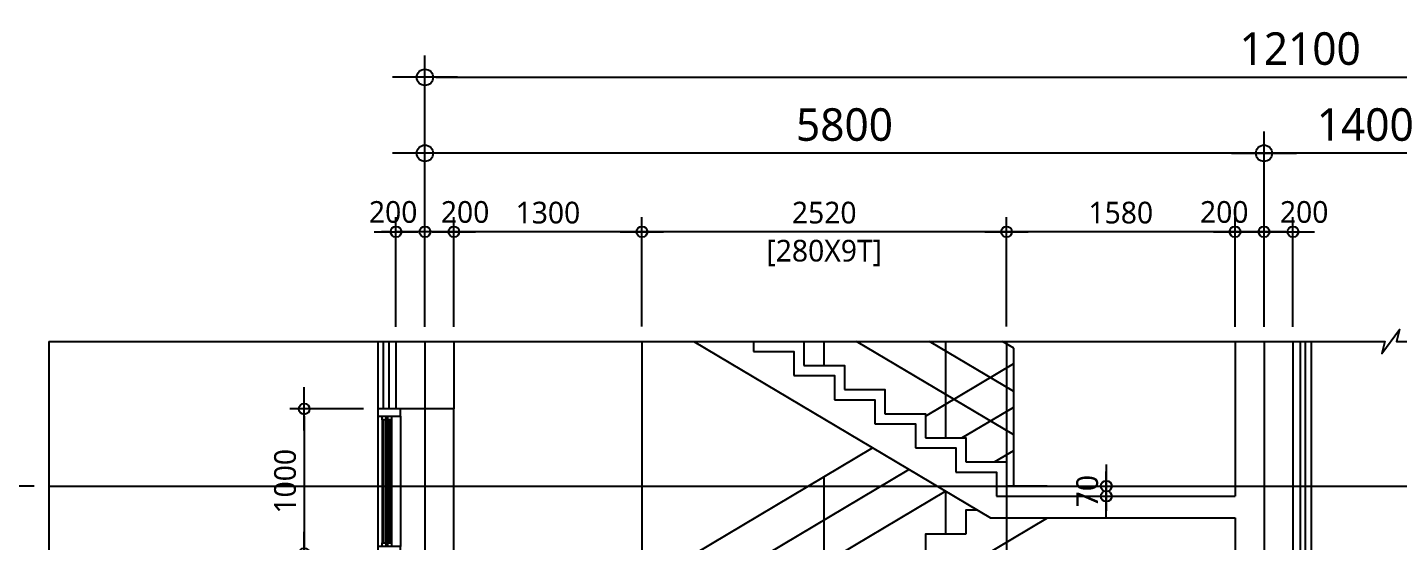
# Model space of a CAD drawing. Header units: millimetres. Extents: x 81033 to 452328, y -17390 to 42241.
# Drawn here: x 273496 to 282973, y 37347 to 40900 of the extents above; entities that cross this region are included whole.
import ezdxf
from ezdxf.xclip import XClip

# ---------------------------------------------------------------- set-up
doc = ezdxf.new("R2010")
doc.units = ezdxf.units.MM
doc.header["$LTSCALE"] = 100
doc.header["$MEASUREMENT"] = 0
doc.header["$XCLIPFRAME"] = 0
doc.header["$PDSIZE"] = -10
doc.linetypes.add('CEN', pattern=[62, 60, -1, 0, -1])
doc.layers.get('0').update_dxf_attribs({"linetype": 'CONTINUOUS'})
doc.layers.get('Defpoints').update_dxf_attribs({"color": 171, "linetype": 'CONTINUOUS'})
for name, color, linetype in [('CEN(ST)', 1, 'CEN'), ('CON', 2, 'CONTINUOUS'), ('ELE-6', 8, 'CONTINUOUS'), ('ELE4', 9, 'CONTINUOUS'), ('FIN(패널-T75 글라스울)', 6, 'CONTINUOUS'), ('FIN-1', 6, 'CONTINUOUS'), ('HAN', 9, 'CONTINUOUS'), ('HAT 253', 253, 'CONTINUOUS'), ('INS', 251, 'BATTING'), ('NDIM', 7, 'CONTINUOUS'), ('stair-hand', 252, 'CONTINUOUS'), ('SYM', 7, 'CONTINUOUS'), ('WID', 4, 'CONTINUOUS'), ('WID-G', 8, 'CONTINUOUS')]:
    doc.layers.add(name, color=color, linetype=linetype)
doc.styles.add('CGS', font='cgse', dxfattribs={"bigfont": 'cgs'})
doc.styles.add('나눔바른고딕', font='NanumBarunGothic.ttf')
doc.linetypes.add('BATTING', pattern='A,0.0001,-0.1,[134,ltypeshp.shx,S=0.1,R=0,X=-0.1,Y=0],-0.2,[134,ltypeshp.shx,S=0.1,R=180,X=0.1,Y=0],-0.1', length=0.4001)
doc.dimstyles.new('NDIM 1200', dxfattribs={"dimscale": 75, "dimtxt": 3, "dimasz": 1, "dimexe": 2, "dimexo": 2, "dimgap": 1, "dimtad": 1, "dimdec": 0, "dimdsep": 46, "dimtxsty": 'CGS', "dimblk": 'DOT0', "dimcen": 1, "dimdle": 8, "dimclrd": 256, "dimclre": 256, "dimclrt": 256, "dimadec": 0, "dimazin": 0, "dimtfac": 1, "dimtdec": 0, "dimtix": 1, "dimtmove": 2, "dimatfit": 3, "dimldrblk": 'DOT0', "dimfxl": 1, "dimtolj": 1, "dimtzin": 0, "dimlwd": -1, "dimlwe": -1, "dimarcsym": 0})

# ---------------------------------------------------------------- blocks, each defined once
blk = doc.blocks.new('A$C36CA3E80')
at = {"layer": 'CON', "ltscale": 10000}
for points in [[(-2870, 8263.3), (-3820, 8263.3)], [(-2870, 8263.3), (-2590, 8263.3), (-2590, 8096.7)], [(-3820, 8113.3), (-2911.3, 8113.3), (-111.3, 6446.7), (1580, 6446.7)], [(-2590, 8096.7), (-2310, 8096.7), (-2310, 7930)], [(-2310, 7930), (-2030, 7930), (-2030, 7763.3)], [(-2030, 7763.3), (-1750, 7763.3), (-1750, 7596.7)], [(-1750, 7596.7), (-1470, 7596.7), (-1470, 7430)], [(-1470, 7430), (-1190, 7430), (-1190, 7263.3)], [(-1190, 7263.3), (-910, 7263.3), (-910, 7096.7)], [(-910, 7096.7), (-630, 7096.7), (-630, 6930)], [(-630, 6930), (-350, 6930), (-350, 6763.3)], [(-350, 6763.3), (-70, 6763.3), (-70, 6596.7)], [(-70, 6596.7), (1580, 6596.7)], [(-2870, 4930), (-3820, 4930)], [(-2870, 4930), (-2590, 4930), (-2590, 4763.3)], [(-3820, 4780), (-2911.3, 4780), (-111.3, 3113.3), (1580, 3113.3)], [(-2590, 4763.3), (-2310, 4763.3), (-2310, 4596.7)], [(-2310, 4596.7), (-2030, 4596.7), (-2030, 4430)], [(-2030, 4430), (-1750, 4430), (-1750, 4263.3)], [(-1750, 4263.3), (-1470, 4263.3), (-1470, 4096.7)], [(-1470, 4096.7), (-1190, 4096.7), (-1190, 3930)], [(-1190, 3930), (-910, 3930), (-910, 3763.3)], [(-910, 3763.3), (-630, 3763.3), (-630, 3596.7)], [(-630, 3596.7), (-350, 3596.7), (-350, 3430)], [(-350, 3430), (-70, 3430), (-70, 3263.3)], [(-70, 3263.3), (1580, 3263.3)], [(-2870, 1596.7), (-3820, 1596.7)], [(-2870, 1596.7), (-2590, 1596.7), (-2590, 1430)], [(-3820, 1446.7), (-2911.3, 1446.7), (-111.3, -220), (1580, -220)], [(-2590, 1430), (-2310, 1430), (-2310, 1263.3)], [(-2310, 1263.3), (-2030, 1263.3), (-2030, 1096.7)], [(-2030, 1096.7), (-1750, 1096.7), (-1750, 930)], [(-1750, 930), (-1470, 930), (-1470, 763.3)], [(-1470, 763.3), (-1190, 763.3), (-1190, 596.7)], [(-1190, 596.7), (-910, 596.7), (-910, 430)], [(-910, 430), (-630, 430), (-630, 263.3)], [(-630, 263.3), (-350, 263.3), (-350, 96.7)], [(-350, 96.7), (-70, 96.7), (-70, -70)], [(-70, -70), (1580, -70)]]:
    blk.add_lwpolyline(points, dxfattribs=at)
at = {"layer": 'ELE-6', "ltscale": 10000}
for points in [[(280, 10000), (0, 10000)], [(-2426.3, 8166.7), (284.1, 9780)], [(-200.9, 9833.3), (-280, 9833.3), (-280, 9666.7)], [(-280, 9666.7), (-560, 9666.7), (-560, 9500)], [(-560, 9500), (-840, 9500), (-840, 9333.3)], [(-840, 9333.3), (-1120, 9333.3), (-1120, 9166.7)], [(-1120, 9166.7), (-1400, 9166.7), (-1400, 9000)], [(-1400, 9000), (-1680, 9000), (-1680, 8833.3)], [(-1680, 8833.3), (-1960, 8833.3), (-1960, 8666.7)], [(-1960, 8666.7), (-2240, 8666.7), (-2240, 8500)], [(-2240, 8500), (-2520, 8500), (-2520, 8333.3)], [(-2426.3, 4833.3), (284.1, 6446.7)], [(-200.9, 6500), (-280, 6500), (-280, 6333.3)], [(-280, 6333.3), (-560, 6333.3), (-560, 6166.7)], [(-560, 6166.7), (-840, 6166.7), (-840, 6000)], [(-840, 6000), (-1120, 6000), (-1120, 5833.3)], [(-1120, 5833.3), (-1400, 5833.3), (-1400, 5666.7)], [(-1400, 5666.7), (-1680, 5666.7), (-1680, 5500)], [(-1680, 5500), (-1960, 5500), (-1960, 5333.3)], [(-1960, 5333.3), (-2240, 5333.3), (-2240, 5166.7)], [(-2240, 5166.7), (-2520, 5166.7), (-2520, 5000)], [(-200.9, 3166.7), (-280, 3166.7), (-280, 3000)], [(-2426.3, 1500), (284.1, 3113.3)], [(-280, 3000), (-560, 3000), (-560, 2833.3)], [(-560, 2833.3), (-840, 2833.3), (-840, 2666.7)], [(-840, 2666.7), (-1120, 2666.7), (-1120, 2500)], [(-1120, 2500), (-1400, 2500), (-1400, 2333.3)], [(-1400, 2333.3), (-1680, 2333.3), (-1680, 2166.7)], [(-1680, 2166.7), (-1960, 2166.7), (-1960, 2000)], [(-1960, 2000), (-2240, 2000), (-2240, 1833.3)], [(-2240, 1833.3), (-2520, 1833.3), (-2520, 1666.7)]]:
    blk.add_lwpolyline(points, dxfattribs=at)
at = {"layer": 'FIN-1', "ltscale": 10000}
for points in [[(-2800, 8333.3), (-3820, 8333.3)], [(-2800, 8333.3), (-2520, 8333.3), (-2520, 8166.7)], [(-2520, 8166.7), (-2240, 8166.7), (-2240, 8000)], [(-2240, 8000), (-1960, 8000), (-1960, 7833.3)], [(-1960, 7833.3), (-1680, 7833.3), (-1680, 7666.7)], [(-1680, 7666.7), (-1400, 7666.7), (-1400, 7500)], [(-1400, 7500), (-1120, 7500), (-1120, 7333.3)], [(-1120, 7333.3), (-840, 7333.3), (-840, 7166.7)], [(-840, 7166.7), (-560, 7166.7), (-560, 7000)], [(-560, 7000), (-280, 7000), (-280, 6833.3)], [(-280, 6833.3), (0, 6833.3), (0, 6666.7)], [(0, 6666.7), (1580, 6666.7)], [(-2800, 5000), (-3820, 5000)], [(-2800, 5000), (-2520, 5000), (-2520, 4833.3)], [(-2520, 4833.3), (-2240, 4833.3), (-2240, 4666.7)], [(-2240, 4666.7), (-1960, 4666.7), (-1960, 4500)], [(-1960, 4500), (-1680, 4500), (-1680, 4333.3)], [(-1680, 4333.3), (-1400, 4333.3), (-1400, 4166.7)], [(-1400, 4166.7), (-1120, 4166.7), (-1120, 4000)], [(-1120, 4000), (-840, 4000), (-840, 3833.3)], [(-840, 3833.3), (-560, 3833.3), (-560, 3666.7)], [(-560, 3666.7), (-280, 3666.7), (-280, 3500)], [(-280, 3500), (0, 3500), (0, 3333.3)], [(0, 3333.3), (1580, 3333.3)], [(-2800, 1666.7), (-3820, 1666.7)], [(-2800, 1666.7), (-2520, 1666.7), (-2520, 1500)], [(-2520, 1500), (-2240, 1500), (-2240, 1333.3)], [(-2240, 1333.3), (-1960, 1333.3), (-1960, 1166.7)], [(-1960, 1166.7), (-1680, 1166.7), (-1680, 1000)], [(-1680, 1000), (-1400, 1000), (-1400, 833.3)], [(-1400, 833.3), (-1120, 833.3), (-1120, 666.7)], [(-1120, 666.7), (-840, 666.7), (-840, 500)], [(-840, 500), (-560, 500), (-560, 333.3)], [(-560, 333.3), (-280, 333.3), (-280, 166.7)], [(-280, 166.7), (0, 166.7), (0, 0)], [(0, 0), (1580, 0)]]:
    blk.add_lwpolyline(points, dxfattribs=at)
at = {"layer": 'HAN', "ltscale": 10000}
for p, q in [((-560, 10483.3), (50, 10846.4)), ((50, 10000), (50, 10846.4)), ((-420, 10333.3), (-420, 10566.7)), ((-308, 10333.3), (50, 10546.4)), ((-2570, 9286.9), (-926.4, 10265.2)), ((-84, 10166.7), (50, 10246.4)), ((-2570, 8986.9), (-674.4, 10115.2)), ((-1260, 9166.7), (-1260, 10066.7)), ((-2570, 8686.9), (-422.4, 9965.2)), ((-420, 9666.7), (-420, 9963.8)), ((-2100, 8666.7), (-2100, 9566.7)), ((-2570, 8333.3), (-2570, 9286.9)), ((50, 7620.2), (-2570, 9179.8)), ((50, 7320.2), (-2570, 8879.8)), ((-2100, 8000), (-2100, 8900)), ((50, 7020.2), (-2570, 8579.8)), ((-1260, 7500), (-1260, 8400)), ((-420, 7000), (-420, 7900)), ((50, 6666.7), (50, 7620.2)), ((-560, 7150), (50, 7513.1)), ((-308, 7000), (50, 7213.1)), ((-2570, 5953.6), (-926.4, 6931.9)), ((-84, 6833.3), (50, 6913.1)), ((-2570, 5653.6), (-674.4, 6781.9)), ((-1260, 5834.4), (-1260, 6734.4)), ((-2570, 5353.6), (-422.4, 6631.9)), ((-420, 6333.3), (-420, 6630.4)), ((-2100, 5334.4), (-2100, 6234.4)), ((-2570, 5000), (-2570, 5953.6)), ((50, 4286.9), (-2570, 5846.4)), ((50, 3986.9), (-2570, 5546.4)), ((-2100, 4666.7), (-2100, 5566.7)), ((50, 3686.9), (-2570, 5246.4)), ((-1260, 4166.7), (-1260, 5066.7)), ((-420, 3666.7), (-420, 4566.7)), ((50, 3333.3), (50, 4286.9)), ((-560, 3816.7), (50, 4179.8)), ((-308, 3666.7), (50, 3879.8)), ((-2570, 2620.2), (-926.4, 3598.6)), ((-84, 3500), (50, 3579.8)), ((-2570, 2320.2), (-674.4, 3448.6)), ((-1260, 2500), (-1260, 3400)), ((-2570, 2020.2), (-422.4, 3298.6)), ((-420, 3000), (-420, 3297.1)), ((-2100, 2000), (-2100, 2900)), ((-2570, 1666.7), (-2570, 2620.2)), ((-2570, 1666.7), (-2570, 2620.2)), ((50, 953.6), (-2570, 2513.1)), ((50, 653.6), (-2570, 2213.1)), ((-2100, 1333.3), (-2100, 2233.3)), ((50, 353.6), (-2570, 1913.1)), ((-1260, 833.3), (-1260, 1733.3)), ((-420, 333.3), (-420, 1233.3)), ((50, 0), (50, 953.6))]:
    blk.add_line(p, q, dxfattribs=at)
blk = doc.blocks.new('DOT0')
blk.add_line((-3, 0), (3, 0))
at = {"color": 6}
blk.add_circle((0, 0), 0.75, dxfattribs=at)
blk = doc.blocks.new('*D693')
at = {"layer": 'Defpoints', "color": 0, "ltscale": 0.4, "transparency": 16777216}
for p in [(276243.4, 40030.6), (276243.4, 38730.6), (282043.4, 38730.6)]:
    blk.add_point(p, dxfattribs=at)
at = {"layer": 'NDIM', "ltscale": 0.4, "transparency": 16777216}
for p, q in [((276243.4, 38880.6), (276243.4, 40180.6)), ((282043.4, 38880.6), (282043.4, 40180.6)), ((281968.4, 40030.6), (276318.4, 40030.6))]:
    blk.add_line(p, q, dxfattribs=at)
at = {"layer": 'NDIM', "ltscale": 0.4, "transparency": 16777216, "xscale": 75, "yscale": 75, "zscale": 75, "rotation": 180}
blk.add_blockref('DOT0', (276243.4, 40030.6), dxfattribs=at)
at = {"layer": 'NDIM', "ltscale": 0.4, "transparency": 16777216, "xscale": 75, "yscale": 75, "zscale": 75}
blk.add_blockref('DOT0', (282043.4, 40030.6), dxfattribs=at)
at = {"layer": 'NDIM', "ltscale": 0.4, "transparency": 16777216, "insert": (279143.4, 40227.7), "char_height": 225, "attachment_point": 5, "style": '나눔바른고딕'}
blk.add_mtext('\\A1;5800', dxfattribs=at)
blk = doc.blocks.new('*D694')
at = {"layer": 'Defpoints', "color": 0, "ltscale": 0.4, "transparency": 16777216}
for p in [(282043.4, 40030.6), (282043.4, 38730.6), (283443.4, 38730.6)]:
    blk.add_point(p, dxfattribs=at)
at = {"layer": 'NDIM', "ltscale": 0.4, "transparency": 16777216}
for p, q in [((282043.4, 38880.6), (282043.4, 40180.6)), ((283443.4, 38880.6), (283443.4, 40180.6)), ((283368.4, 40030.6), (282118.4, 40030.6))]:
    blk.add_line(p, q, dxfattribs=at)
at = {"layer": 'NDIM', "ltscale": 0.4, "transparency": 16777216, "xscale": 75, "yscale": 75, "zscale": 75, "rotation": 180}
blk.add_blockref('DOT0', (282043.4, 40030.6), dxfattribs=at)
at = {"layer": 'NDIM', "ltscale": 0.4, "transparency": 16777216, "xscale": 75, "yscale": 75, "zscale": 75}
blk.add_blockref('DOT0', (283443.4, 40030.6), dxfattribs=at)
at = {"layer": 'NDIM', "ltscale": 0.4, "transparency": 16777216, "insert": (282743.4, 40227.7), "char_height": 225, "attachment_point": 5, "style": '나눔바른고딕'}
blk.add_mtext('\\A1;1400', dxfattribs=at)
blk = doc.blocks.new('*D748')
at = {"layer": 'Defpoints', "color": 0, "ltscale": 0.4, "transparency": 16777216}
for p in [(273643.4, 37730.6), (272493.4, 36063.9), (273643.4, 36063.9)]:
    blk.add_point(p, dxfattribs=at)
at = {"layer": 'NDIM', "ltscale": 0.4, "transparency": 16777216}
for p, q in [((273543.4, 37730.6), (272393.4, 37730.6)), ((272493.4, 37680.6), (272493.4, 36113.9)), ((273543.4, 36063.9), (272393.4, 36063.9))]:
    blk.add_line(p, q, dxfattribs=at)
at = {"layer": 'NDIM', "ltscale": 0.4, "transparency": 16777216, "xscale": 50, "yscale": 50, "zscale": 50}
for p, rotation in [((272493.4, 37730.6), 90), ((272493.4, 36063.9), 270)]:
    blk.add_blockref('DOT0', p, dxfattribs=dict(at, rotation=rotation))
at = {"layer": 'NDIM', "ltscale": 0.4, "transparency": 16777216, "char_height": 150, "attachment_point": 5, "rotation": 90, "style": '나눔바른고딕'}
for s, insert in [('\\A1;[166.67X10R]', (272640.5, 36897.2)), ('\\A1;1667', (272362.2, 36897.2))]:
    blk.add_mtext(s, dxfattribs=dict(at, insert=insert))
blk = doc.blocks.new('*D749')
at = {"layer": 'Defpoints', "color": 0, "ltscale": 0.4, "transparency": 16777216}
for p in [(273643.4, 37730.6), (271684.8, 27730.6), (273643.4, 27730.6)]:
    blk.add_point(p, dxfattribs=at)
at = {"layer": 'NDIM', "ltscale": 0.4, "transparency": 16777216}
for p, q in [((273493.4, 37730.6), (271534.8, 37730.6)), ((271684.8, 37655.6), (271684.8, 27805.6)), ((273493.4, 27730.6), (271534.8, 27730.6))]:
    blk.add_line(p, q, dxfattribs=at)
at = {"layer": 'NDIM', "ltscale": 0.4, "transparency": 16777216, "xscale": 75, "yscale": 75, "zscale": 75}
for p, rotation in [((271684.8, 37730.6), 90), ((271684.8, 27730.6), 270)]:
    blk.add_blockref('DOT0', p, dxfattribs=dict(at, rotation=rotation))
at = {"layer": 'NDIM', "ltscale": 0.4, "transparency": 16777216, "insert": (271487.6, 32730.6), "char_height": 225, "attachment_point": 5, "rotation": 90, "style": '나눔바른고딕'}
blk.add_mtext('\\A1;10000', dxfattribs=at)
blk = doc.blocks.new('*D765')
at = {"layer": 'Defpoints', "color": 0, "ltscale": 0.4, "transparency": 16777216}
for p in [(275918.4, 37263.9), (275408.7, 36063.9), (275918.4, 36063.9)]:
    blk.add_point(p, dxfattribs=at)
at = {"layer": 'NDIM', "ltscale": 0.4, "transparency": 16777216}
for p, q in [((275818.4, 37263.9), (275308.7, 37263.9)), ((275408.7, 37213.9), (275408.7, 36113.9)), ((275818.4, 36063.9), (275308.7, 36063.9))]:
    blk.add_line(p, q, dxfattribs=at)
at = {"layer": 'NDIM', "ltscale": 0.4, "transparency": 16777216, "xscale": 50, "yscale": 50, "zscale": 50}
for p, rotation in [((275408.7, 37263.9), 90), ((275408.7, 36063.9), 270)]:
    blk.add_blockref('DOT0', p, dxfattribs=dict(at, rotation=rotation))
at = {"layer": 'NDIM', "ltscale": 0.4, "transparency": 16777216, "insert": (275277.2, 36663.9), "char_height": 150, "attachment_point": 5, "rotation": 90, "style": '나눔바른고딕'}
blk.add_mtext('\\A1;1200', dxfattribs=at)
blk = doc.blocks.new('*D766')
at = {"layer": 'Defpoints', "color": 0, "ltscale": 0.4, "transparency": 16777216}
for p in [(275918.4, 38263.9), (275408.7, 37263.9), (275918.4, 37263.9)]:
    blk.add_point(p, dxfattribs=at)
at = {"layer": 'NDIM', "ltscale": 0.4, "transparency": 16777216}
for p, q in [((275818.4, 38263.9), (275308.7, 38263.9)), ((275408.7, 38213.9), (275408.7, 37313.9)), ((275818.4, 37263.9), (275308.7, 37263.9))]:
    blk.add_line(p, q, dxfattribs=at)
at = {"layer": 'NDIM', "ltscale": 0.4, "transparency": 16777216, "xscale": 50, "yscale": 50, "zscale": 50}
for p, rotation in [((275408.7, 38263.9), 90), ((275408.7, 37263.9), 270)]:
    blk.add_blockref('DOT0', p, dxfattribs=dict(at, rotation=rotation))
at = {"layer": 'NDIM', "ltscale": 0.4, "transparency": 16777216, "insert": (275277.2, 37763.9), "char_height": 150, "attachment_point": 5, "rotation": 90, "style": '나눔바른고딕'}
blk.add_mtext('\\A1;1000', dxfattribs=at)
blk = doc.blocks.new('A$C51472A43')
at = {"layer": 'ELE4', "ltscale": 1000}
for p, q in [((69, 925), (69, 75)), ((74, 925), (74, 75)), ((88, 925), (88, 75)), ((93, 925), (93, 75))]:
    blk.add_line(p, q, dxfattribs=at)
for points in [[(69, 950), (93, 950), (93, 925), (69, 925)], [(69, 75), (93, 75), (93, 50), (69, 50)]]:
    blk.add_lwpolyline(points, close=True, dxfattribs=at)
at = {"layer": 'HAT 253', "ltscale": 10000}
for p, q in [((0, 950), (0, 50)), ((155, 950), (155, 50))]:
    blk.add_line(p, q, dxfattribs=at)
at = {"layer": 'WID', "ltscale": 1000}
for p, q in [((30, 925), (30, 75)), ((54, 925), (54, 75))]:
    blk.add_line(p, q, dxfattribs=at)
for points in [[(0, 950), (155, 950), (155, 1000), (0, 1000)], [(30, 950), (54, 950), (54, 925), (30, 925)], [(0, 0), (155, 0), (155, 50), (0, 50)], [(30, 75), (54, 75), (54, 50), (30, 50)]]:
    blk.add_lwpolyline(points, close=True, dxfattribs=at)
at = {"layer": 'WID-G', "ltscale": 1000}
for p, q in [((35, 925), (35, 75)), ((49, 925), (49, 75))]:
    blk.add_line(p, q, dxfattribs=at)
blk = doc.blocks.new('*D794')
at = {"layer": 'Defpoints', "color": 0, "ltscale": 0.4, "transparency": 16777216}
for p in [(288343.4, 40555.6), (276243.4, 38730.6), (288343.4, 38730.6)]:
    blk.add_point(p, dxfattribs=at)
at = {"layer": 'NDIM', "ltscale": 0.4, "transparency": 16777216}
for p, q in [((276243.4, 38880.6), (276243.4, 40705.6)), ((288343.4, 38880.6), (288343.4, 40705.6)), ((276318.4, 40555.6), (288268.4, 40555.6))]:
    blk.add_line(p, q, dxfattribs=at)
at = {"layer": 'NDIM', "ltscale": 0.4, "transparency": 16777216, "xscale": 75, "yscale": 75, "zscale": 75, "rotation": 180}
blk.add_blockref('DOT0', (276243.4, 40555.6), dxfattribs=at)
at = {"layer": 'NDIM', "ltscale": 0.4, "transparency": 16777216, "xscale": 75, "yscale": 75, "zscale": 75}
blk.add_blockref('DOT0', (288343.4, 40555.6), dxfattribs=at)
at = {"layer": 'NDIM', "ltscale": 0.4, "transparency": 16777216, "insert": (282293.4, 40752.7), "char_height": 225, "attachment_point": 5, "style": '나눔바른고딕'}
blk.add_mtext('\\A1;12100', dxfattribs=at)
blk = doc.blocks.new('*D795')
at = {"layer": 'Defpoints', "color": 0, "ltscale": 0.4, "transparency": 16777216}
for p in [(276443.4, 39488.1), (276443.4, 38730.6), (277743.4, 38733.4)]:
    blk.add_point(p, dxfattribs=at)
at = {"layer": 'NDIM', "ltscale": 0.4, "transparency": 16777216}
for p, q in [((276443.4, 38830.6), (276443.4, 39588.1)), ((277743.4, 38833.4), (277743.4, 39588.1)), ((277693.4, 39488.1), (276493.4, 39488.1))]:
    blk.add_line(p, q, dxfattribs=at)
at = {"layer": 'NDIM', "ltscale": 0.4, "transparency": 16777216, "xscale": 50, "yscale": 50, "zscale": 50, "rotation": 180}
blk.add_blockref('DOT0', (276443.4, 39488.1), dxfattribs=at)
at = {"layer": 'NDIM', "ltscale": 0.4, "transparency": 16777216, "xscale": 50, "yscale": 50, "zscale": 50}
blk.add_blockref('DOT0', (277743.4, 39488.1), dxfattribs=at)
at = {"layer": 'NDIM', "ltscale": 0.4, "transparency": 16777216, "insert": (277093.4, 39619.7), "char_height": 150, "attachment_point": 5, "style": '나눔바른고딕'}
blk.add_mtext('\\A1;1300', dxfattribs=at)
blk = doc.blocks.new('*D796')
at = {"layer": 'Defpoints', "color": 0, "ltscale": 0.4, "transparency": 16777216}
for p in [(280263.4, 39488.1), (280263.4, 38733.4), (281843.4, 38733.4)]:
    blk.add_point(p, dxfattribs=at)
at = {"layer": 'NDIM', "ltscale": 0.4, "transparency": 16777216}
for p, q in [((280263.4, 38833.4), (280263.4, 39588.1)), ((281843.4, 38833.4), (281843.4, 39588.1)), ((281793.4, 39488.1), (280313.4, 39488.1))]:
    blk.add_line(p, q, dxfattribs=at)
at = {"layer": 'NDIM', "ltscale": 0.4, "transparency": 16777216, "xscale": 50, "yscale": 50, "zscale": 50, "rotation": 180}
blk.add_blockref('DOT0', (280263.4, 39488.1), dxfattribs=at)
at = {"layer": 'NDIM', "ltscale": 0.4, "transparency": 16777216, "xscale": 50, "yscale": 50, "zscale": 50}
blk.add_blockref('DOT0', (281843.4, 39488.1), dxfattribs=at)
at = {"layer": 'NDIM', "ltscale": 0.4, "transparency": 16777216, "insert": (281053.4, 39619.6), "char_height": 150, "attachment_point": 5, "style": '나눔바른고딕'}
blk.add_mtext('\\A1;1580', dxfattribs=at)
blk = doc.blocks.new('*D797')
at = {"layer": 'Defpoints', "color": 0, "ltscale": 0.4, "transparency": 16777216}
for p in [(277743.4, 39488.1), (277743.4, 38733.4), (280263.4, 38733.4)]:
    blk.add_point(p, dxfattribs=at)
at = {"layer": 'NDIM', "ltscale": 0.4, "transparency": 16777216}
for p, q in [((277743.4, 38833.4), (277743.4, 39588.1)), ((280263.4, 38833.4), (280263.4, 39588.1)), ((280213.4, 39488.1), (277793.4, 39488.1))]:
    blk.add_line(p, q, dxfattribs=at)
at = {"layer": 'NDIM', "ltscale": 0.4, "transparency": 16777216, "xscale": 50, "yscale": 50, "zscale": 50, "rotation": 180}
blk.add_blockref('DOT0', (277743.4, 39488.1), dxfattribs=at)
at = {"layer": 'NDIM', "ltscale": 0.4, "transparency": 16777216, "xscale": 50, "yscale": 50, "zscale": 50}
blk.add_blockref('DOT0', (280263.4, 39488.1), dxfattribs=at)
at = {"layer": 'NDIM', "ltscale": 0.4, "transparency": 16777216, "char_height": 150, "attachment_point": 5, "style": '나눔바른고딕'}
for s, insert in [('\\A1;2520', (279003.4, 39619.6)), ('\\A1;[280X9T]', (279003.4, 39341))]:
    blk.add_mtext(s, dxfattribs=dict(at, insert=insert))
blk = doc.blocks.new('*D798')
at = {"layer": 'Defpoints', "color": 0, "ltscale": 0.4, "transparency": 16777216}
for p in [(281843.4, 39488.1), (281843.4, 38730.6), (282043.4, 38730.6)]:
    blk.add_point(p, dxfattribs=at)
at = {"layer": 'NDIM', "ltscale": 0.4, "transparency": 16777216}
for p, q in [((281843.4, 38830.6), (281843.4, 39588.1)), ((282043.4, 38830.6), (282043.4, 39588.1)), ((281993.4, 39488.1), (281893.4, 39488.1))]:
    blk.add_line(p, q, dxfattribs=at)
at = {"layer": 'NDIM', "ltscale": 0.4, "transparency": 16777216, "xscale": 50, "yscale": 50, "zscale": 50, "rotation": 180}
blk.add_blockref('DOT0', (281843.4, 39488.1), dxfattribs=at)
at = {"layer": 'NDIM', "ltscale": 0.4, "transparency": 16777216, "xscale": 50, "yscale": 50, "zscale": 50}
blk.add_blockref('DOT0', (282043.4, 39488.1), dxfattribs=at)
at = {"layer": 'NDIM', "ltscale": 0.4, "transparency": 16777216, "insert": (281768.4, 39624.1), "char_height": 150, "attachment_point": 5, "style": '나눔바른고딕'}
blk.add_mtext('\\A1;200', dxfattribs=at)
blk = doc.blocks.new('*D799')
at = {"layer": 'Defpoints', "color": 0, "ltscale": 0.4, "transparency": 16777216}
for p in [(282243.4, 39488.1), (282043.4, 38730.6), (282243.4, 38730.6)]:
    blk.add_point(p, dxfattribs=at)
at = {"layer": 'NDIM', "ltscale": 0.4, "transparency": 16777216}
for p, q in [((282043.4, 38830.6), (282043.4, 39588.1)), ((282243.4, 38830.6), (282243.4, 39588.1)), ((282093.4, 39488.1), (282193.4, 39488.1))]:
    blk.add_line(p, q, dxfattribs=at)
at = {"layer": 'NDIM', "ltscale": 0.4, "transparency": 16777216, "xscale": 50, "yscale": 50, "zscale": 50, "rotation": 180}
blk.add_blockref('DOT0', (282043.4, 39488.1), dxfattribs=at)
at = {"layer": 'NDIM', "ltscale": 0.4, "transparency": 16777216, "xscale": 50, "yscale": 50, "zscale": 50}
blk.add_blockref('DOT0', (282243.4, 39488.1), dxfattribs=at)
at = {"layer": 'NDIM', "ltscale": 0.4, "transparency": 16777216, "insert": (282320.9, 39624.1), "char_height": 150, "attachment_point": 5, "style": '나눔바른고딕'}
blk.add_mtext('\\A1;200', dxfattribs=at)
blk = doc.blocks.new('*D800')
at = {"layer": 'Defpoints', "color": 0, "ltscale": 0.4, "transparency": 16777216}
for p in [(276043.4, 39488.1), (276043.4, 38730.6), (276243.4, 38730.6)]:
    blk.add_point(p, dxfattribs=at)
at = {"layer": 'NDIM', "ltscale": 0.4, "transparency": 16777216}
for p, q in [((276043.4, 38830.6), (276043.4, 39588.1)), ((276243.4, 38830.6), (276243.4, 39588.1)), ((275993.4, 39488.1), (275943.4, 39488.1)), ((276243.4, 39488.1), (276043.4, 39488.1)), ((276293.4, 39488.1), (276343.4, 39488.1))]:
    blk.add_line(p, q, dxfattribs=at)
at = {"layer": 'NDIM', "ltscale": 0.4, "transparency": 16777216, "xscale": 50, "yscale": 50, "zscale": 50}
blk.add_blockref('DOT0', (276043.4, 39488.1), dxfattribs=at)
at = {"layer": 'NDIM', "ltscale": 0.4, "transparency": 16777216, "xscale": 50, "yscale": 50, "zscale": 50, "rotation": 180}
blk.add_blockref('DOT0', (276243.4, 39488.1), dxfattribs=at)
at = {"layer": 'NDIM', "ltscale": 0.4, "transparency": 16777216, "insert": (276023.7, 39624.1), "char_height": 150, "attachment_point": 5, "style": '나눔바른고딕'}
blk.add_mtext('\\A1;200', dxfattribs=at)
blk = doc.blocks.new('*D801')
at = {"layer": 'Defpoints', "color": 0, "ltscale": 0.4, "transparency": 16777216}
for p in [(276443.4, 39488.1), (276243.4, 38730.6), (276443.4, 38730.6)]:
    blk.add_point(p, dxfattribs=at)
at = {"layer": 'NDIM', "ltscale": 0.4, "transparency": 16777216}
for p, q in [((276243.4, 38830.6), (276243.4, 39588.1)), ((276443.4, 38830.6), (276443.4, 39588.1)), ((276293.4, 39488.1), (276393.4, 39488.1))]:
    blk.add_line(p, q, dxfattribs=at)
at = {"layer": 'NDIM', "ltscale": 0.4, "transparency": 16777216, "xscale": 50, "yscale": 50, "zscale": 50, "rotation": 180}
blk.add_blockref('DOT0', (276243.4, 39488.1), dxfattribs=at)
at = {"layer": 'NDIM', "ltscale": 0.4, "transparency": 16777216, "xscale": 50, "yscale": 50, "zscale": 50}
blk.add_blockref('DOT0', (276443.4, 39488.1), dxfattribs=at)
at = {"layer": 'NDIM', "ltscale": 0.4, "transparency": 16777216, "insert": (276520.9, 39624.1), "char_height": 150, "attachment_point": 5, "style": '나눔바른고딕'}
blk.add_mtext('\\A1;200', dxfattribs=at)
blk = doc.blocks.new('*D1208')
at = {"layer": 'Defpoints', "color": 0, "ltscale": 0.4, "transparency": 16777216}
for p in [(280528.4, 37730.6), (280528.4, 37660.6), (280953.4, 37660.6)]:
    blk.add_point(p, dxfattribs=at)
at = {"layer": 'NDIM', "ltscale": 0.4, "transparency": 16777216}
for p, q in [((280953.4, 37780.6), (280953.4, 37830.6)), ((280628.4, 37730.6), (281053.4, 37730.6)), ((280953.4, 37730.6), (280953.4, 37660.6)), ((280628.4, 37660.6), (281053.4, 37660.6)), ((280953.4, 37610.6), (280953.4, 37560.6))]:
    blk.add_line(p, q, dxfattribs=at)
at = {"layer": 'NDIM', "ltscale": 0.4, "transparency": 16777216, "xscale": 50, "yscale": 50, "zscale": 50}
for p, rotation in [((280953.4, 37730.6), 270), ((280953.4, 37660.6), 90)]:
    blk.add_blockref('DOT0', p, dxfattribs=dict(at, rotation=rotation))
at = {"layer": 'NDIM', "ltscale": 0.4, "transparency": 16777216, "insert": (280821.9, 37695.6), "char_height": 150, "attachment_point": 5, "rotation": 90, "style": '나눔바른고딕'}
blk.add_mtext('\\A1;70', dxfattribs=at)

msp = doc.modelspace()

# ---------------------------------------------------------------- linework, layer by layer
at = {"layer": 'CEN(ST)', "ltscale": 10000}
for p, q in [((276243.4, 38730.6), (276243.4, 5621.2)), ((277743.4, 38730.6), (277743.4, 5621.2)), ((280263.4, 38730.6), (280263.4, 15730.6)), ((282043.4, 38730.6), (282043.4, 5621.2)), ((273643.4, 37730.6), (290893.4, 37730.6))]:
    msp.add_line(p, q, dxfattribs=at)
at = {"layer": 'CON', "ltscale": 10000}
for p, q in [((276043.4, 38730.6), (276043.4, 38263.9)), ((276443.4, 38730.6), (276443.4, 38263.9)), ((281843.4, 38730.6), (281843.4, 37660.6)), ((282243.4, 38730.6), (282243.4, 21530.6)), ((276443.4, 38263.9), (276043.4, 38263.9)), ((281843.4, 37510.6), (281843.4, 34327.2))]:
    msp.add_line(p, q, dxfattribs=at)
at = {"layer": 'Defpoints', "ltscale": 1000}
msp.add_lwpolyline([(273643.4, 38730.6), (273643.4, 1403.6), (290893.4, 1403.6), (290893.4, 38730.6)], dxfattribs=at)
at = {"layer": 'FIN(패널-T75 글라스울)', "ltscale": 10000}
for p, q in [((275918.4, 38730.6), (275918.4, 38263.9)), ((275993.4, 38730.6), (275993.4, 38263.9)), ((282293.4, 38730.6), (282293.4, 21630.6)), ((282368.4, 38730.6), (282368.4, 21630.6)), ((275993.4, 38263.9), (275918.4, 38263.9))]:
    msp.add_line(p, q, dxfattribs=at)
at = {"layer": 'INS', "ltscale": 0.9}
for p, q in [((275955.9, 38263.9), (275955.9, 38730.6)), ((282330.9, 21630.6), (282330.9, 38730.6))]:
    msp.add_line(p, q, dxfattribs=at)
at = {"layer": 'stair-hand', "ltscale": 10000}
msp.add_line((276443.4, 37263.9), (276443.4, 38263.9), dxfattribs=at)
at = {"layer": 'SYM', "ltscale": 10000}
msp.add_lwpolyline([(273643.4, 38730.6), (282878, 38730.6), (282857.7, 38648.1), (282979.2, 38813.1), (282959, 38730.6), (290893.4, 38730.6)], dxfattribs=at)

# ---------------------------------------------------------------- block references
at = {"ltscale": 10000}
ref = msp.add_blockref('A$C36CA3E80', (280263.4, 37730.6), dxfattribs=at)
XClip(ref).set_block_clipping_path([(-4020, -1666.6666666667), (1779.9999999999, 1000)])
for name, p in [('A$C36CA3E80', (280263.4, 27730.6)), ('A$C51472A43', (275918.4, 37263.9))]:
    msp.add_blockref(name, p, dxfattribs=at)

# ---------------------------------------------------------------- dimensions: what is measured, and where the dimension line sits
at = {"layer": 'NDIM', "ltscale": 0.4}
for base, p1, p2, angle, override, picture, middle in [((288343.4, 40555.6), (276243.4, 38730.6), (288343.4, 38730.6), 0, {"dimtxsty": '나눔바른고딕'}, '*D794', (282293.4, 40752.7)), ((276243.4, 40030.6), (282043.4, 38730.6), (276243.4, 38730.6), 180, {"dimtxsty": '나눔바른고딕'}, '*D693', (279143.4, 40227.7)), ((282043.4, 40030.6), (283443.4, 38730.6), (282043.4, 38730.6), 180, {"dimtxsty": '나눔바른고딕'}, '*D694', (282743.4, 40227.7)), ((276443.4, 39488.1), (277743.4, 38733.4), (276443.4, 38730.6), 180, {"dimscale": 50, "dimtxsty": '나눔바른고딕'}, '*D795', (277093.4, 39619.7)), ((280263.4, 39488.1), (281843.4, 38733.4), (280263.4, 38733.4), 180, {"dimscale": 50, "dimtxsty": '나눔바른고딕'}, '*D796', (281053.4, 39619.6)), ((275408.7, 37263.9), (275918.4, 38263.9), (275918.4, 37263.9), 270, {"dimscale": 50, "dimtxsty": '나눔바른고딕'}, '*D766', (275277.2, 37763.9)), ((271684.8, 27730.6), (273643.4, 37730.6), (273643.4, 27730.6), 270, {"dimtxsty": '나눔바른고딕'}, '*D749', (271487.6, 32730.6)), ((280953.4, 37660.6), (280528.4, 37730.6), (280528.4, 37660.6), 270, {"dimscale": 50, "dimtxsty": '나눔바른고딕'}, '*D1208', (280821.9, 37695.6)), ((275408.7, 36063.9), (275918.4, 37263.9), (275918.4, 36063.9), 270, {"dimscale": 50, "dimtxsty": '나눔바른고딕'}, '*D765', (275277.2, 36663.9))]:
    dim = msp.add_linear_dim(base=base, p1=p1, p2=p2, angle=angle, dimstyle='NDIM 1200', override=override, dxfattribs=at)
    dim.commit()
    dim.dimension.update_dxf_attribs({"geometry": picture, "text_midpoint": middle})
for base, p1, p2, picture, middle in [((276043.4, 39488.1), (276243.4, 38730.6), (276043.4, 38730.6), '*D800', (276023.7, 39624.1)), ((281843.4, 39488.1), (282043.4, 38730.6), (281843.4, 38730.6), '*D798', (281768.4, 39624.1))]:
    dim = msp.add_linear_dim(base=base, p1=p1, p2=p2, angle=180, dimstyle='NDIM 1200', override={"dimscale": 50, "dimtxsty": '나눔바른고딕'}, dxfattribs=at)
    dim.commit()
    dim.dimension.update_dxf_attribs({"geometry": picture, "text_midpoint": middle, "dimtype": 160})
for base, p1, p2, picture, middle in [((276443.4, 39488.1), (276243.4, 38730.6), (276443.4, 38730.6), '*D801', (276520.9, 39624.1)), ((282243.4, 39488.1), (282043.4, 38730.6), (282243.4, 38730.6), '*D799', (282320.9, 39624.1))]:
    dim = msp.add_linear_dim(base=base, p1=p1, p2=p2, dimstyle='NDIM 1200', override={"dimscale": 50, "dimtxsty": '나눔바른고딕'}, dxfattribs=at)
    dim.commit()
    dim.dimension.update_dxf_attribs({"geometry": picture, "text_midpoint": middle, "dimtype": 160})
for base, p1, p2, angle, text, picture, middle in [((277743.4, 39488.1), (280263.4, 38733.4), (277743.4, 38733.4), 180, '<>\\X[280X9T]', '*D797', (279003.4, 39488.1)), ((272493.4, 36063.9), (273643.4, 37730.6), (273643.4, 36063.9), 270, '<>\\X[166.67X10R]', '*D748', (272493.4, 36897.2))]:
    dim = msp.add_linear_dim(base=base, p1=p1, p2=p2, angle=angle, text=text, dimstyle='NDIM 1200', override={"dimscale": 50, "dimtxsty": '나눔바른고딕'}, dxfattribs=at)
    dim.commit()
    dim.dimension.update_dxf_attribs({"geometry": picture, "text_midpoint": middle})

doc.saveas('drawing.dxf')
